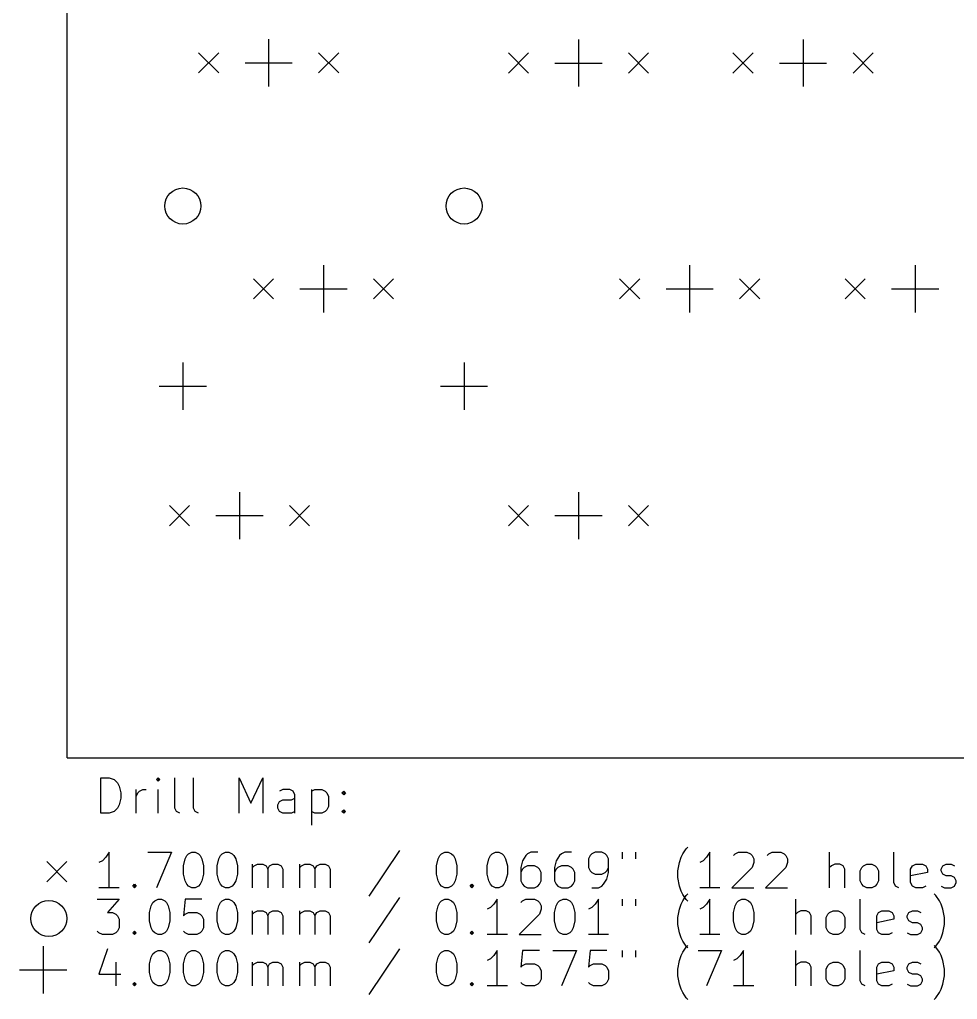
# Model space of a CAD drawing. Extents: x 2.5 to 14.7, y -7.7 to -1.2.
# Drawn here: x 2.479 to 5.605, y -7.694 to -4.43 of the extents above; entities that cross this region are included whole.
import ezdxf

# ---------------------------------------------------------------- set-up
doc = ezdxf.new("R2010")
doc.units = 0
doc.header["$MEASUREMENT"] = 0
doc.layers.add('BLACK', color=7, linetype='CONTINUOUS')

msp = doc.modelspace()

# ---------------------------------------------------------------- linework, layer by layer
at = {"layer": 'BLACK', "linetype": 'CONTINUOUS'}
for p, q in [((2.6378, -6.88976), (2.6378, -1.1811)), ((3.30945, -4.49528), (3.30945, -4.65276)), ((4.34252, -4.49606), (4.34252, -4.65354)), ((5.09055, -4.49606), (5.09055, -4.65354)), ((3.07598, -4.54055), (3.14291, -4.60748)), ((3.14291, -4.54055), (3.07598, -4.60748)), ((3.47598, -4.54055), (3.54291, -4.60748)), ((3.54291, -4.54055), (3.47598, -4.60748)), ((4.10906, -4.54134), (4.17598, -4.60827)), ((4.17598, -4.54134), (4.10906, -4.60827)), ((4.50906, -4.54134), (4.57598, -4.60827)), ((4.57598, -4.54134), (4.50906, -4.60827)), ((4.85709, -4.54134), (4.92402, -4.60827)), ((4.92402, -4.54134), (4.85709, -4.60827)), ((5.25709, -4.54134), (5.32402, -4.60827)), ((5.32402, -4.54134), (5.25709, -4.60827)), ((3.23071, -4.57402), (3.38819, -4.57402)), ((4.26378, -4.5748), (4.42126, -4.5748)), ((5.01181, -4.5748), (5.16929, -4.5748)), ((3.49213, -5.24803), (3.49213, -5.40551)), ((4.7126, -5.24803), (4.7126, -5.40551)), ((5.46457, -5.24803), (5.46457, -5.40551)), ((3.25866, -5.29331), (3.32559, -5.36024)), ((3.32559, -5.29331), (3.25866, -5.36024)), ((3.65866, -5.29331), (3.72559, -5.36024)), ((3.72559, -5.29331), (3.65866, -5.36024)), ((4.47913, -5.29331), (4.54606, -5.36024)), ((4.54606, -5.29331), (4.47913, -5.36024)), ((4.87913, -5.29331), (4.94606, -5.36024)), ((4.94606, -5.29331), (4.87913, -5.36024)), ((5.2311, -5.29331), (5.29803, -5.36024)), ((5.29803, -5.29331), (5.2311, -5.36024)), ((3.41339, -5.32677), (3.57087, -5.32677)), ((4.63386, -5.32677), (4.79134, -5.32677)), ((5.38583, -5.32677), (5.54331, -5.32677)), ((3.02362, -5.57244), (3.02362, -5.72992)), ((3.96063, -5.57244), (3.96063, -5.72992)), ((2.94488, -5.65118), (3.10236, -5.65118)), ((3.88189, -5.65118), (4.03937, -5.65118)), ((3.2126, -6.00394), (3.2126, -6.16142)), ((4.34252, -6.00394), (4.34252, -6.16142)), ((2.97913, -6.04921), (3.04606, -6.11614)), ((3.04606, -6.04921), (2.97913, -6.11614)), ((3.37913, -6.04921), (3.44606, -6.11614)), ((3.44606, -6.04921), (3.37913, -6.11614)), ((4.10906, -6.04921), (4.17598, -6.11614)), ((4.17598, -6.04921), (4.10906, -6.11614)), ((4.50906, -6.04921), (4.57598, -6.11614)), ((4.57598, -6.04921), (4.50906, -6.11614)), ((3.13386, -6.08268), (3.29134, -6.08268)), ((4.26378, -6.08268), (4.42126, -6.08268)), ((2.6378, -6.88976), (14.3307, -6.88976)), ((2.74958, -7.0741), (2.74958, -6.95599)), ((2.74958, -6.95599), (2.7777, -6.95599)), ((2.7777, -6.95599), (2.79457, -6.96161)), ((2.79457, -6.96161), (2.80582, -6.97286)), ((2.80582, -6.97286), (2.81145, -6.98411)), ((2.81145, -6.98411), (2.81707, -7.00661)), ((2.9408, -6.95599), (2.93518, -6.96161)), ((2.93518, -6.96161), (2.9408, -6.96724)), ((2.94643, -6.96161), (2.9408, -6.95599)), ((2.9408, -6.95599), (2.9408, -6.96724)), ((2.9408, -6.96724), (2.94643, -6.96161)), ((2.99705, -7.05723), (2.99705, -6.95599)), ((3.05891, -7.05723), (3.05891, -6.95599)), ((3.21077, -7.0741), (3.21077, -6.95599)), ((3.21077, -6.95599), (3.25014, -7.04035)), ((3.25014, -7.04035), (3.28951, -6.95599)), ((3.28951, -6.95599), (3.28951, -7.0741)), ((2.81707, -7.00661), (2.81707, -7.02348)), ((2.86769, -7.0741), (2.86769, -6.99536)), ((2.86769, -7.01786), (2.87331, -7.00661)), ((2.87331, -7.00661), (2.87894, -7.00098)), ((2.87894, -7.00098), (2.89019, -6.99536)), ((2.89019, -6.99536), (2.90143, -6.99536)), ((2.9408, -7.0741), (2.9408, -6.99536)), ((3.357, -6.99536), (3.34575, -7.00098)), ((3.3795, -6.99536), (3.357, -6.99536)), ((3.39075, -7.00098), (3.3795, -6.99536)), ((3.39637, -7.01223), (3.39075, -7.00098)), ((3.39637, -7.0741), (3.39637, -7.01223)), ((3.45262, -6.99536), (3.45262, -7.11347)), ((3.45262, -7.00098), (3.46386, -6.99536)), ((3.46386, -6.99536), (3.48636, -6.99536)), ((3.48636, -6.99536), (3.49761, -7.00098)), ((3.49761, -7.00098), (3.50323, -7.00661)), ((3.50323, -7.00661), (3.50886, -7.01786)), ((3.50886, -7.01786), (3.50886, -7.0516)), ((3.55385, -7.00661), (3.55948, -7.00098)), ((3.55948, -7.01223), (3.55385, -7.00661)), ((3.55948, -7.00098), (3.5651, -7.00661)), ((3.55948, -7.00098), (3.55948, -7.01223)), ((3.5651, -7.00661), (3.55948, -7.01223)), ((2.81145, -7.04598), (2.80582, -7.05723)), ((2.81707, -7.02348), (2.81145, -7.04598)), ((3.34013, -7.04598), (3.34575, -7.03473)), ((3.34013, -7.05723), (3.34013, -7.04598)), ((3.34575, -7.03473), (3.357, -7.02911)), ((3.357, -7.02911), (3.38512, -7.02911)), ((3.38512, -7.02911), (3.39637, -7.02348)), ((2.7777, -7.0741), (2.74958, -7.0741)), ((2.79457, -7.06848), (2.7777, -7.0741)), ((2.80582, -7.05723), (2.79457, -7.06848)), ((3.00267, -7.06848), (2.99705, -7.05723)), ((3.01392, -7.0741), (3.00267, -7.06848)), ((3.06454, -7.06848), (3.05891, -7.05723)), ((3.07579, -7.0741), (3.06454, -7.06848)), ((3.34575, -7.06848), (3.34013, -7.05723)), ((3.357, -7.0741), (3.34575, -7.06848)), ((3.38512, -7.0741), (3.357, -7.0741)), ((3.39637, -7.06848), (3.38512, -7.0741)), ((3.46386, -7.0741), (3.45262, -7.06848)), ((3.48636, -7.0741), (3.46386, -7.0741)), ((3.49761, -7.06848), (3.48636, -7.0741)), ((3.50323, -7.06285), (3.49761, -7.06848)), ((3.50886, -7.0516), (3.50323, -7.06285)), ((3.55385, -7.06848), (3.55948, -7.06285)), ((3.55948, -7.0741), (3.55385, -7.06848)), ((3.55948, -7.06285), (3.5651, -7.06848)), ((3.55948, -7.06285), (3.55948, -7.0741)), ((3.5651, -7.06848), (3.55948, -7.0741)), ((2.7777, -7.20402), (2.76645, -7.22089)), ((2.7777, -7.32213), (2.7777, -7.20402)), ((2.90706, -7.20402), (2.9858, -7.20402)), ((2.9858, -7.20402), (2.93518, -7.32213)), ((3.03642, -7.21527), (3.04204, -7.20965)), ((3.04204, -7.20965), (3.05329, -7.20402)), ((3.05329, -7.20402), (3.06454, -7.20402)), ((3.06454, -7.20402), (3.07579, -7.20965)), ((3.07579, -7.20965), (3.08141, -7.21527)), ((3.1489, -7.21527), (3.15453, -7.20965)), ((3.15453, -7.20965), (3.16578, -7.20402)), ((3.16578, -7.20402), (3.17702, -7.20402)), ((3.17702, -7.20402), (3.18827, -7.20965)), ((3.18827, -7.20965), (3.1939, -7.21527)), ((3.74508, -7.1984), (3.64384, -7.35025)), ((3.88006, -7.21527), (3.88569, -7.20965)), ((3.88569, -7.20965), (3.89693, -7.20402)), ((3.89693, -7.20402), (3.90818, -7.20402)), ((3.90818, -7.20402), (3.91943, -7.20965)), ((3.91943, -7.20965), (3.92506, -7.21527)), ((4.04879, -7.21527), (4.05441, -7.20965)), ((4.05441, -7.20965), (4.06566, -7.20402)), ((4.06566, -7.20402), (4.07691, -7.20402)), ((4.07691, -7.20402), (4.08816, -7.20965)), ((4.08816, -7.20965), (4.09379, -7.21527)), ((4.17253, -7.20965), (4.1669, -7.21527)), ((4.18377, -7.20402), (4.17253, -7.20965)), ((4.20627, -7.20402), (4.18377, -7.20402)), ((4.28501, -7.20965), (4.27939, -7.21527)), ((4.29626, -7.20402), (4.28501, -7.20965)), ((4.31876, -7.20402), (4.29626, -7.20402)), ((4.38625, -7.20965), (4.38062, -7.21527)), ((4.3975, -7.20402), (4.38625, -7.20965)), ((4.41999, -7.20402), (4.3975, -7.20402)), ((4.43124, -7.20965), (4.41999, -7.20402)), ((4.43687, -7.21527), (4.43124, -7.20965)), ((4.48749, -7.20402), (4.48749, -7.22652)), ((4.53248, -7.20402), (4.53248, -7.22652)), ((4.68434, -7.22089), (4.68996, -7.20965)), ((4.68996, -7.20965), (4.70121, -7.19277)), ((4.70121, -7.19277), (4.70683, -7.18715)), ((4.77995, -7.20402), (4.7687, -7.22089)), ((4.77995, -7.32213), (4.77995, -7.20402)), ((4.85869, -7.21527), (4.86431, -7.20965)), ((4.86431, -7.20965), (4.87556, -7.20402)), ((4.87556, -7.20402), (4.90368, -7.20402)), ((4.90368, -7.20402), (4.91493, -7.20965)), ((4.91493, -7.20965), (4.92056, -7.21527)), ((4.97118, -7.21527), (4.9768, -7.20965)), ((4.9768, -7.20965), (4.98805, -7.20402)), ((4.98805, -7.20402), (5.01617, -7.20402)), ((5.01617, -7.20402), (5.02742, -7.20965)), ((5.02742, -7.20965), (5.03304, -7.21527)), ((5.17927, -7.32213), (5.17927, -7.20402)), ((5.393, -7.30526), (5.393, -7.20402)), ((2.56988, -7.23524), (2.63681, -7.30217)), ((2.63681, -7.23524), (2.56988, -7.30217)), ((2.7552, -7.23214), (2.74395, -7.23777)), ((2.76645, -7.22089), (2.7552, -7.23214)), ((3.02517, -7.24902), (3.03079, -7.22652)), ((3.03079, -7.22652), (3.03642, -7.21527)), ((3.08141, -7.21527), (3.08704, -7.22652)), ((3.08704, -7.22652), (3.09266, -7.24902)), ((3.13765, -7.24902), (3.14328, -7.22652)), ((3.14328, -7.22652), (3.1489, -7.21527)), ((3.1939, -7.21527), (3.19952, -7.22652)), ((3.19952, -7.22652), (3.20515, -7.24902)), ((3.25576, -7.32213), (3.25576, -7.24339)), ((3.26139, -7.24902), (3.27264, -7.24339)), ((3.27264, -7.24339), (3.28951, -7.24339)), ((3.28951, -7.24339), (3.30076, -7.24902)), ((3.31201, -7.24902), (3.32326, -7.24339)), ((3.32326, -7.24339), (3.34013, -7.24339)), ((3.34013, -7.24339), (3.35138, -7.24902)), ((3.41325, -7.32213), (3.41325, -7.24339)), ((3.41887, -7.24902), (3.43012, -7.24339)), ((3.43012, -7.24339), (3.44699, -7.24339)), ((3.44699, -7.24339), (3.45824, -7.24902)), ((3.46949, -7.24902), (3.48074, -7.24339)), ((3.48074, -7.24339), (3.49761, -7.24339)), ((3.49761, -7.24339), (3.50886, -7.24902)), ((3.86881, -7.24902), (3.87444, -7.22652)), ((3.87444, -7.22652), (3.88006, -7.21527)), ((3.92506, -7.21527), (3.93068, -7.22652)), ((3.93068, -7.22652), (3.9363, -7.24902)), ((4.03754, -7.24902), (4.04317, -7.22652)), ((4.04317, -7.22652), (4.04879, -7.21527)), ((4.09379, -7.21527), (4.09941, -7.22652)), ((4.09941, -7.22652), (4.10503, -7.24902)), ((4.15565, -7.23214), (4.15003, -7.25464)), ((4.1669, -7.21527), (4.15565, -7.23214)), ((4.26814, -7.23214), (4.26251, -7.25464)), ((4.27939, -7.21527), (4.26814, -7.23214)), ((4.38062, -7.21527), (4.375, -7.22652)), ((4.375, -7.22652), (4.375, -7.25464)), ((4.44249, -7.22652), (4.43687, -7.21527)), ((4.44249, -7.27151), (4.44249, -7.22652)), ((4.67309, -7.26589), (4.67871, -7.23777)), ((4.67871, -7.23777), (4.68434, -7.22089)), ((4.75745, -7.23214), (4.7462, -7.23777)), ((4.7687, -7.22089), (4.75745, -7.23214)), ((4.92056, -7.21527), (4.92618, -7.22652)), ((4.92618, -7.23777), (4.92056, -7.25464)), ((4.92618, -7.22652), (4.92618, -7.23777)), ((5.03304, -7.21527), (5.03867, -7.22652)), ((5.03867, -7.23777), (5.03304, -7.25464)), ((5.03867, -7.22652), (5.03867, -7.23777)), ((5.19615, -7.24339), (5.1849, -7.24902)), ((5.21302, -7.24339), (5.19615, -7.24339)), ((5.22427, -7.24902), (5.21302, -7.24339)), ((5.29176, -7.24902), (5.30301, -7.24339)), ((5.30301, -7.24339), (5.31988, -7.24339)), ((5.31988, -7.24339), (5.33113, -7.24902)), ((5.45486, -7.24902), (5.46611, -7.24339)), ((5.46611, -7.24339), (5.48861, -7.24339)), ((5.48861, -7.24339), (5.49986, -7.24902)), ((5.5561, -7.24902), (5.56735, -7.24339)), ((5.56735, -7.24339), (5.58422, -7.24339)), ((5.58422, -7.24339), (5.59547, -7.24902)), ((3.02517, -7.27714), (3.02517, -7.24902)), ((3.03079, -7.29963), (3.02517, -7.27714)), ((3.09266, -7.27714), (3.08704, -7.29963)), ((3.09266, -7.24902), (3.09266, -7.27714)), ((3.13765, -7.27714), (3.13765, -7.24902)), ((3.14328, -7.29963), (3.13765, -7.27714)), ((3.20515, -7.27714), (3.19952, -7.29963)), ((3.20515, -7.24902), (3.20515, -7.27714)), ((3.25576, -7.25464), (3.26139, -7.24902)), ((3.30076, -7.24902), (3.30638, -7.26026)), ((3.30638, -7.26026), (3.31201, -7.24902)), ((3.30638, -7.26026), (3.30638, -7.32213)), ((3.35138, -7.24902), (3.357, -7.26026)), ((3.357, -7.26026), (3.357, -7.32213)), ((3.41325, -7.25464), (3.41887, -7.24902)), ((3.45824, -7.24902), (3.46386, -7.26026)), ((3.46386, -7.26026), (3.46949, -7.24902)), ((3.46386, -7.26026), (3.46386, -7.32213)), ((3.50886, -7.24902), (3.51448, -7.26026)), ((3.51448, -7.26026), (3.51448, -7.32213)), ((3.86881, -7.27714), (3.86881, -7.24902)), ((3.87444, -7.29963), (3.86881, -7.27714)), ((3.9363, -7.27714), (3.93068, -7.29963)), ((3.9363, -7.24902), (3.9363, -7.27714)), ((4.03754, -7.27714), (4.03754, -7.24902)), ((4.04317, -7.29963), (4.03754, -7.27714)), ((4.10503, -7.27714), (4.09941, -7.29963)), ((4.10503, -7.24902), (4.10503, -7.27714)), ((4.15003, -7.25464), (4.15003, -7.29963)), ((4.15565, -7.26026), (4.15003, -7.27151)), ((4.16128, -7.25464), (4.15565, -7.26026)), ((4.17253, -7.24902), (4.16128, -7.25464)), ((4.19502, -7.24902), (4.17253, -7.24902)), ((4.20627, -7.25464), (4.19502, -7.24902)), ((4.2119, -7.26026), (4.20627, -7.25464)), ((4.21752, -7.27151), (4.2119, -7.26026)), ((4.21752, -7.29963), (4.21752, -7.27151)), ((4.26251, -7.25464), (4.26251, -7.29963)), ((4.26814, -7.26026), (4.26251, -7.27151)), ((4.27376, -7.25464), (4.26814, -7.26026)), ((4.28501, -7.24902), (4.27376, -7.25464)), ((4.30751, -7.24902), (4.28501, -7.24902)), ((4.31876, -7.25464), (4.30751, -7.24902)), ((4.32438, -7.26026), (4.31876, -7.25464)), ((4.33001, -7.27151), (4.32438, -7.26026)), ((4.33001, -7.29963), (4.33001, -7.27151)), ((4.375, -7.25464), (4.38062, -7.26589)), ((4.38062, -7.26589), (4.38625, -7.27151)), ((4.38625, -7.27151), (4.3975, -7.27714)), ((4.3975, -7.27714), (4.41999, -7.27714)), ((4.41999, -7.27714), (4.43124, -7.27151)), ((4.43124, -7.27151), (4.43687, -7.26589)), ((4.43687, -7.26589), (4.44249, -7.25464)), ((4.43687, -7.29401), (4.44249, -7.27151)), ((4.67309, -7.28839), (4.67309, -7.26589)), ((4.92056, -7.25464), (4.85307, -7.32213)), ((5.03304, -7.25464), (4.96555, -7.32213)), ((5.1849, -7.24902), (5.17927, -7.25464)), ((5.22989, -7.26026), (5.22427, -7.24902)), ((5.22989, -7.32213), (5.22989, -7.26026)), ((5.28051, -7.26589), (5.28614, -7.25464)), ((5.28051, -7.29963), (5.28051, -7.26589)), ((5.28614, -7.25464), (5.29176, -7.24902)), ((5.33113, -7.24902), (5.33675, -7.25464)), ((5.33675, -7.25464), (5.34238, -7.26589)), ((5.34238, -7.26589), (5.34238, -7.29963)), ((5.44924, -7.26026), (5.45486, -7.24902)), ((5.44924, -7.30526), (5.44924, -7.26026)), ((5.50548, -7.27151), (5.44924, -7.28276)), ((5.49986, -7.24902), (5.50548, -7.26026)), ((5.50548, -7.26026), (5.50548, -7.27151)), ((5.55048, -7.26026), (5.5561, -7.24902)), ((5.55048, -7.26589), (5.55048, -7.26026)), ((5.5561, -7.27714), (5.55048, -7.26589)), ((5.56735, -7.28276), (5.5561, -7.27714)), ((2.85644, -7.31651), (2.86206, -7.31088)), ((2.86206, -7.31088), (2.86769, -7.31651)), ((2.86206, -7.31088), (2.86206, -7.32213)), ((3.03642, -7.31088), (3.03079, -7.29963)), ((3.04204, -7.31651), (3.03642, -7.31088)), ((3.08141, -7.31088), (3.07579, -7.31651)), ((3.08704, -7.29963), (3.08141, -7.31088)), ((3.1489, -7.31088), (3.14328, -7.29963)), ((3.15453, -7.31651), (3.1489, -7.31088)), ((3.1939, -7.31088), (3.18827, -7.31651)), ((3.19952, -7.29963), (3.1939, -7.31088)), ((3.88006, -7.31088), (3.87444, -7.29963)), ((3.88569, -7.31651), (3.88006, -7.31088)), ((3.92506, -7.31088), (3.91943, -7.31651)), ((3.93068, -7.29963), (3.92506, -7.31088)), ((3.9813, -7.31651), (3.98692, -7.31088)), ((3.98692, -7.31088), (3.99255, -7.31651)), ((3.98692, -7.31088), (3.98692, -7.32213)), ((4.04879, -7.31088), (4.04317, -7.29963)), ((4.05441, -7.31651), (4.04879, -7.31088)), ((4.09379, -7.31088), (4.08816, -7.31651)), ((4.09941, -7.29963), (4.09379, -7.31088)), ((4.15003, -7.29963), (4.15565, -7.31088)), ((4.15565, -7.31088), (4.16128, -7.31651)), ((4.20627, -7.31651), (4.2119, -7.31088)), ((4.2119, -7.31088), (4.21752, -7.29963)), ((4.26251, -7.29963), (4.26814, -7.31088)), ((4.26814, -7.31088), (4.27376, -7.31651)), ((4.31876, -7.31651), (4.32438, -7.31088)), ((4.32438, -7.31088), (4.33001, -7.29963)), ((4.41999, -7.31651), (4.42562, -7.31088)), ((4.42562, -7.31088), (4.43687, -7.29401)), ((4.67871, -7.31651), (4.67309, -7.28839)), ((5.28614, -7.31088), (5.28051, -7.29963)), ((5.29176, -7.31651), (5.28614, -7.31088)), ((5.33675, -7.31088), (5.33113, -7.31651)), ((5.34238, -7.29963), (5.33675, -7.31088)), ((5.39862, -7.31651), (5.393, -7.30526)), ((5.45486, -7.31651), (5.44924, -7.30526)), ((5.58422, -7.28276), (5.56735, -7.28276)), ((5.59547, -7.28839), (5.58422, -7.28276)), ((5.6011, -7.29963), (5.59547, -7.28839)), ((5.59547, -7.31651), (5.6011, -7.30526)), ((5.6011, -7.30526), (5.6011, -7.29963)), ((2.81145, -7.32213), (2.74395, -7.32213)), ((2.86206, -7.32213), (2.85644, -7.31651)), ((2.86769, -7.31651), (2.86206, -7.32213)), ((3.05329, -7.32213), (3.04204, -7.31651)), ((3.06454, -7.32213), (3.05329, -7.32213)), ((3.07579, -7.31651), (3.06454, -7.32213)), ((3.16578, -7.32213), (3.15453, -7.31651)), ((3.17702, -7.32213), (3.16578, -7.32213)), ((3.18827, -7.31651), (3.17702, -7.32213)), ((3.89693, -7.32213), (3.88569, -7.31651)), ((3.90818, -7.32213), (3.89693, -7.32213)), ((3.91943, -7.31651), (3.90818, -7.32213)), ((3.98692, -7.32213), (3.9813, -7.31651)), ((3.99255, -7.31651), (3.98692, -7.32213)), ((4.06566, -7.32213), (4.05441, -7.31651)), ((4.07691, -7.32213), (4.06566, -7.32213)), ((4.08816, -7.31651), (4.07691, -7.32213)), ((4.16128, -7.31651), (4.17253, -7.32213)), ((4.17253, -7.32213), (4.19502, -7.32213)), ((4.19502, -7.32213), (4.20627, -7.31651)), ((4.27376, -7.31651), (4.28501, -7.32213)), ((4.28501, -7.32213), (4.30751, -7.32213)), ((4.30751, -7.32213), (4.31876, -7.31651)), ((4.38625, -7.32213), (4.40875, -7.32213)), ((4.40875, -7.32213), (4.41999, -7.31651)), ((4.68434, -7.33338), (4.67871, -7.31651)), ((4.68996, -7.34463), (4.68434, -7.33338)), ((4.70121, -7.34868), (4.70683, -7.34305)), ((4.8137, -7.32213), (4.7462, -7.32213)), ((4.85307, -7.32213), (4.92618, -7.32213)), ((4.96555, -7.32213), (5.03867, -7.32213)), ((5.30301, -7.32213), (5.29176, -7.31651)), ((5.31988, -7.32213), (5.30301, -7.32213)), ((5.33113, -7.31651), (5.31988, -7.32213)), ((5.40987, -7.32213), (5.39862, -7.31651)), ((5.46611, -7.32213), (5.45486, -7.31651)), ((5.48861, -7.32213), (5.46611, -7.32213)), ((5.49986, -7.31651), (5.48861, -7.32213)), ((5.53361, -7.34868), (5.52798, -7.34305)), ((5.55048, -7.31651), (5.56173, -7.32213)), ((5.56173, -7.32213), (5.58422, -7.32213)), ((5.58422, -7.32213), (5.59547, -7.31651)), ((2.73833, -7.35993), (2.81145, -7.35993)), ((2.81145, -7.35993), (2.77208, -7.40492)), ((2.91831, -7.38242), (2.92393, -7.37118)), ((2.92393, -7.37118), (2.92956, -7.36555)), ((2.92956, -7.36555), (2.9408, -7.35993)), ((2.9408, -7.35993), (2.95205, -7.35993)), ((2.95205, -7.35993), (2.9633, -7.36555)), ((2.9633, -7.36555), (2.96893, -7.37118)), ((2.96893, -7.37118), (2.97455, -7.38242)), ((3.03079, -7.35993), (3.02517, -7.41617)), ((3.08704, -7.35993), (3.03079, -7.35993)), ((3.14328, -7.38242), (3.1489, -7.37118)), ((3.1489, -7.37118), (3.15453, -7.36555)), ((3.15453, -7.36555), (3.16578, -7.35993)), ((3.16578, -7.35993), (3.17702, -7.35993)), ((3.17702, -7.35993), (3.18827, -7.36555)), ((3.18827, -7.36555), (3.1939, -7.37118)), ((3.1939, -7.37118), (3.19952, -7.38242)), ((3.74508, -7.3543), (3.64384, -7.50616)), ((3.87444, -7.38242), (3.88006, -7.37118)), ((3.88006, -7.37118), (3.88569, -7.36555)), ((3.88569, -7.36555), (3.89693, -7.35993)), ((3.89693, -7.35993), (3.90818, -7.35993)), ((3.90818, -7.35993), (3.91943, -7.36555)), ((3.91943, -7.36555), (3.92506, -7.37118)), ((3.92506, -7.37118), (3.93068, -7.38242)), ((4.06004, -7.3768), (4.04879, -7.38805)), ((4.07129, -7.35993), (4.06004, -7.3768)), ((4.07129, -7.47804), (4.07129, -7.35993)), ((4.15003, -7.37118), (4.15565, -7.36555)), ((4.15565, -7.36555), (4.1669, -7.35993)), ((4.1669, -7.35993), (4.19502, -7.35993)), ((4.19502, -7.35993), (4.20627, -7.36555)), ((4.20627, -7.36555), (4.2119, -7.37118)), ((4.2119, -7.37118), (4.21752, -7.38242)), ((4.26814, -7.38242), (4.27376, -7.37118)), ((4.27376, -7.37118), (4.27939, -7.36555)), ((4.27939, -7.36555), (4.29064, -7.35993)), ((4.29064, -7.35993), (4.30188, -7.35993)), ((4.30188, -7.35993), (4.31313, -7.36555)), ((4.31313, -7.36555), (4.31876, -7.37118)), ((4.31876, -7.37118), (4.32438, -7.38242)), ((4.3975, -7.3768), (4.38625, -7.38805)), ((4.40875, -7.35993), (4.3975, -7.3768)), ((4.40875, -7.47804), (4.40875, -7.35993)), ((4.48749, -7.35993), (4.48749, -7.38242)), ((4.53248, -7.35993), (4.53248, -7.38242)), ((4.67871, -7.39367), (4.68434, -7.3768)), ((4.68434, -7.3768), (4.68996, -7.36555)), ((4.70121, -7.3615), (4.68996, -7.34463)), ((4.68996, -7.36555), (4.70121, -7.34868)), ((4.70683, -7.36713), (4.70121, -7.3615)), ((4.7687, -7.3768), (4.75745, -7.38805)), ((4.77995, -7.35993), (4.7687, -7.3768)), ((4.77995, -7.47804), (4.77995, -7.35993)), ((4.86431, -7.38242), (4.86994, -7.37118)), ((4.86994, -7.37118), (4.87556, -7.36555)), ((4.87556, -7.36555), (4.88681, -7.35993)), ((4.88681, -7.35993), (4.89806, -7.35993)), ((4.89806, -7.35993), (4.90931, -7.36555)), ((4.90931, -7.36555), (4.91493, -7.37118)), ((4.91493, -7.37118), (4.92056, -7.38242)), ((5.06679, -7.47804), (5.06679, -7.35993)), ((5.28051, -7.46116), (5.28051, -7.35993)), ((5.54485, -7.36555), (5.53361, -7.34868)), ((5.55048, -7.3768), (5.54485, -7.36555)), ((5.5561, -7.39367), (5.55048, -7.3768)), ((2.77208, -7.40492), (2.78895, -7.40492)), ((2.78895, -7.40492), (2.8002, -7.41055)), ((2.91268, -7.40492), (2.91831, -7.38242)), ((2.91268, -7.43304), (2.91268, -7.40492)), ((2.97455, -7.38242), (2.98017, -7.40492)), ((2.98017, -7.40492), (2.98017, -7.43304)), ((3.03079, -7.41055), (3.04204, -7.40492)), ((3.04204, -7.40492), (3.07016, -7.40492)), ((3.07016, -7.40492), (3.08141, -7.41055)), ((3.13765, -7.40492), (3.14328, -7.38242)), ((3.13765, -7.43304), (3.13765, -7.40492)), ((3.19952, -7.38242), (3.20515, -7.40492)), ((3.20515, -7.40492), (3.20515, -7.43304)), ((3.25576, -7.47804), (3.25576, -7.3993)), ((3.25576, -7.41055), (3.26139, -7.40492)), ((3.26139, -7.40492), (3.27264, -7.3993)), ((3.27264, -7.3993), (3.28951, -7.3993)), ((3.28951, -7.3993), (3.30076, -7.40492)), ((3.30076, -7.40492), (3.30638, -7.41617)), ((3.30638, -7.41617), (3.31201, -7.40492)), ((3.31201, -7.40492), (3.32326, -7.3993)), ((3.32326, -7.3993), (3.34013, -7.3993)), ((3.34013, -7.3993), (3.35138, -7.40492)), ((3.35138, -7.40492), (3.357, -7.41617)), ((3.41325, -7.47804), (3.41325, -7.3993)), ((3.41325, -7.41055), (3.41887, -7.40492)), ((3.41887, -7.40492), (3.43012, -7.3993)), ((3.43012, -7.3993), (3.44699, -7.3993)), ((3.44699, -7.3993), (3.45824, -7.40492)), ((3.45824, -7.40492), (3.46386, -7.41617)), ((3.46386, -7.41617), (3.46949, -7.40492)), ((3.46949, -7.40492), (3.48074, -7.3993)), ((3.48074, -7.3993), (3.49761, -7.3993)), ((3.49761, -7.3993), (3.50886, -7.40492)), ((3.50886, -7.40492), (3.51448, -7.41617)), ((3.86881, -7.40492), (3.87444, -7.38242)), ((3.86881, -7.43304), (3.86881, -7.40492)), ((3.93068, -7.38242), (3.9363, -7.40492)), ((3.9363, -7.40492), (3.9363, -7.43304)), ((4.04879, -7.38805), (4.03754, -7.39367)), ((4.21752, -7.39367), (4.2119, -7.41055)), ((4.21752, -7.38242), (4.21752, -7.39367)), ((4.26251, -7.40492), (4.26814, -7.38242)), ((4.26251, -7.43304), (4.26251, -7.40492)), ((4.32438, -7.38242), (4.33001, -7.40492)), ((4.33001, -7.40492), (4.33001, -7.43304)), ((4.38625, -7.38805), (4.375, -7.39367)), ((4.67309, -7.42179), (4.67871, -7.39367)), ((4.75745, -7.38805), (4.7462, -7.39367)), ((4.85869, -7.40492), (4.86431, -7.38242)), ((4.85869, -7.43304), (4.85869, -7.40492)), ((4.92056, -7.38242), (4.92618, -7.40492)), ((4.92618, -7.40492), (4.92618, -7.43304)), ((5.07241, -7.40492), (5.06679, -7.41055)), ((5.08366, -7.3993), (5.07241, -7.40492)), ((5.10053, -7.3993), (5.08366, -7.3993)), ((5.11178, -7.40492), (5.10053, -7.3993)), ((5.11741, -7.41617), (5.11178, -7.40492)), ((5.17365, -7.41055), (5.17927, -7.40492)), ((5.17927, -7.40492), (5.19052, -7.3993)), ((5.19052, -7.3993), (5.2074, -7.3993)), ((5.2074, -7.3993), (5.21864, -7.40492)), ((5.21864, -7.40492), (5.22427, -7.41055)), ((5.33675, -7.41617), (5.34238, -7.40492)), ((5.34238, -7.40492), (5.35363, -7.3993)), ((5.35363, -7.3993), (5.37612, -7.3993)), ((5.37612, -7.3993), (5.38737, -7.40492)), ((5.38737, -7.40492), (5.393, -7.41617)), ((5.43799, -7.41617), (5.44362, -7.40492)), ((5.44362, -7.40492), (5.45486, -7.3993)), ((5.45486, -7.3993), (5.47174, -7.3993)), ((5.47174, -7.3993), (5.48299, -7.40492)), ((5.56173, -7.42179), (5.5561, -7.39367)), ((2.8002, -7.41055), (2.80582, -7.41617)), ((2.80582, -7.41617), (2.81145, -7.42742)), ((2.81145, -7.42742), (2.81145, -7.45554)), ((2.91831, -7.45554), (2.91268, -7.43304)), ((2.98017, -7.43304), (2.97455, -7.45554)), ((3.02517, -7.41617), (3.03079, -7.41055)), ((3.08141, -7.41055), (3.08704, -7.41617)), ((3.08704, -7.41617), (3.09266, -7.42742)), ((3.09266, -7.42742), (3.09266, -7.45554)), ((3.14328, -7.45554), (3.13765, -7.43304)), ((3.20515, -7.43304), (3.19952, -7.45554)), ((3.30638, -7.41617), (3.30638, -7.47804)), ((3.357, -7.41617), (3.357, -7.47804)), ((3.46386, -7.41617), (3.46386, -7.47804)), ((3.51448, -7.41617), (3.51448, -7.47804)), ((3.87444, -7.45554), (3.86881, -7.43304)), ((3.9363, -7.43304), (3.93068, -7.45554)), ((4.2119, -7.41055), (4.1444, -7.47804)), ((4.26814, -7.45554), (4.26251, -7.43304)), ((4.33001, -7.43304), (4.32438, -7.45554)), ((4.67309, -7.44429), (4.67309, -7.42179)), ((4.86431, -7.45554), (4.85869, -7.43304)), ((4.92618, -7.43304), (4.92056, -7.45554)), ((5.11741, -7.47804), (5.11741, -7.41617)), ((5.16803, -7.42179), (5.17365, -7.41055)), ((5.16803, -7.45554), (5.16803, -7.42179)), ((5.22427, -7.41055), (5.22989, -7.42179)), ((5.22989, -7.42179), (5.22989, -7.45554)), ((5.33675, -7.46116), (5.33675, -7.41617)), ((5.393, -7.42742), (5.33675, -7.43867)), ((5.393, -7.41617), (5.393, -7.42742)), ((5.43799, -7.42179), (5.43799, -7.41617)), ((5.44362, -7.43304), (5.43799, -7.42179)), ((5.45486, -7.43867), (5.44362, -7.43304)), ((5.47174, -7.43867), (5.45486, -7.43867)), ((5.48299, -7.44429), (5.47174, -7.43867)), ((5.56173, -7.44429), (5.56173, -7.42179)), ((2.74395, -7.47241), (2.73833, -7.46679)), ((2.7552, -7.47804), (2.74395, -7.47241)), ((2.8002, -7.47241), (2.78895, -7.47804)), ((2.80582, -7.46679), (2.8002, -7.47241)), ((2.81145, -7.45554), (2.80582, -7.46679)), ((2.85644, -7.47241), (2.86206, -7.46679)), ((2.86206, -7.47804), (2.85644, -7.47241)), ((2.86206, -7.46679), (2.86769, -7.47241)), ((2.86206, -7.46679), (2.86206, -7.47804)), ((2.86769, -7.47241), (2.86206, -7.47804)), ((2.92393, -7.46679), (2.91831, -7.45554)), ((2.92956, -7.47241), (2.92393, -7.46679)), ((2.9408, -7.47804), (2.92956, -7.47241)), ((2.9633, -7.47241), (2.95205, -7.47804)), ((2.96893, -7.46679), (2.9633, -7.47241)), ((2.97455, -7.45554), (2.96893, -7.46679)), ((3.03079, -7.47241), (3.02517, -7.46679)), ((3.04204, -7.47804), (3.03079, -7.47241)), ((3.08141, -7.47241), (3.07016, -7.47804)), ((3.08704, -7.46679), (3.08141, -7.47241)), ((3.09266, -7.45554), (3.08704, -7.46679)), ((3.1489, -7.46679), (3.14328, -7.45554)), ((3.15453, -7.47241), (3.1489, -7.46679)), ((3.16578, -7.47804), (3.15453, -7.47241)), ((3.18827, -7.47241), (3.17702, -7.47804)), ((3.1939, -7.46679), (3.18827, -7.47241)), ((3.19952, -7.45554), (3.1939, -7.46679)), ((3.88006, -7.46679), (3.87444, -7.45554)), ((3.88569, -7.47241), (3.88006, -7.46679)), ((3.89693, -7.47804), (3.88569, -7.47241)), ((3.91943, -7.47241), (3.90818, -7.47804)), ((3.92506, -7.46679), (3.91943, -7.47241)), ((3.93068, -7.45554), (3.92506, -7.46679)), ((3.9813, -7.47241), (3.98692, -7.46679)), ((3.98692, -7.47804), (3.9813, -7.47241)), ((3.98692, -7.46679), (3.99255, -7.47241)), ((3.98692, -7.46679), (3.98692, -7.47804)), ((3.99255, -7.47241), (3.98692, -7.47804)), ((4.27376, -7.46679), (4.26814, -7.45554)), ((4.27939, -7.47241), (4.27376, -7.46679)), ((4.29064, -7.47804), (4.27939, -7.47241)), ((4.31313, -7.47241), (4.30188, -7.47804)), ((4.31876, -7.46679), (4.31313, -7.47241)), ((4.32438, -7.45554), (4.31876, -7.46679)), ((4.67871, -7.47241), (4.67309, -7.44429)), ((4.68434, -7.48929), (4.67871, -7.47241)), ((4.86994, -7.46679), (4.86431, -7.45554)), ((4.87556, -7.47241), (4.86994, -7.46679)), ((4.88681, -7.47804), (4.87556, -7.47241)), ((4.90931, -7.47241), (4.89806, -7.47804)), ((4.91493, -7.46679), (4.90931, -7.47241)), ((4.92056, -7.45554), (4.91493, -7.46679)), ((5.17365, -7.46679), (5.16803, -7.45554)), ((5.17927, -7.47241), (5.17365, -7.46679)), ((5.19052, -7.47804), (5.17927, -7.47241)), ((5.21864, -7.47241), (5.2074, -7.47804)), ((5.22427, -7.46679), (5.21864, -7.47241)), ((5.22989, -7.45554), (5.22427, -7.46679)), ((5.28614, -7.47241), (5.28051, -7.46116)), ((5.29738, -7.47804), (5.28614, -7.47241)), ((5.34238, -7.47241), (5.33675, -7.46116)), ((5.35363, -7.47804), (5.34238, -7.47241)), ((5.38737, -7.47241), (5.37612, -7.47804)), ((5.43799, -7.47241), (5.44924, -7.47804)), ((5.47174, -7.47804), (5.48299, -7.47241)), ((5.48861, -7.45554), (5.48299, -7.44429)), ((5.48299, -7.47241), (5.48861, -7.46116)), ((5.48861, -7.46116), (5.48861, -7.45554)), ((5.55048, -7.48929), (5.5561, -7.47241)), ((5.5561, -7.47241), (5.56173, -7.44429)), ((2.78895, -7.47804), (2.7552, -7.47804)), ((2.95205, -7.47804), (2.9408, -7.47804)), ((3.07016, -7.47804), (3.04204, -7.47804)), ((3.17702, -7.47804), (3.16578, -7.47804)), ((3.90818, -7.47804), (3.89693, -7.47804)), ((4.10503, -7.47804), (4.03754, -7.47804)), ((4.1444, -7.47804), (4.21752, -7.47804)), ((4.30188, -7.47804), (4.29064, -7.47804)), ((4.44249, -7.47804), (4.375, -7.47804)), ((4.68996, -7.50053), (4.68434, -7.48929)), ((4.70121, -7.51741), (4.68996, -7.50053)), ((4.8137, -7.47804), (4.7462, -7.47804)), ((4.89806, -7.47804), (4.88681, -7.47804)), ((5.2074, -7.47804), (5.19052, -7.47804)), ((5.37612, -7.47804), (5.35363, -7.47804)), ((5.44924, -7.47804), (5.47174, -7.47804)), ((5.53361, -7.51741), (5.54485, -7.50053)), ((5.54485, -7.50053), (5.55048, -7.48929)), ((2.55807, -7.51713), (2.55807, -7.67461)), ((2.77208, -7.52556), (2.74395, -7.60993)), ((2.92393, -7.54244), (2.92956, -7.53681)), ((2.92956, -7.53681), (2.9408, -7.53119)), ((2.9408, -7.53119), (2.95205, -7.53119)), ((2.95205, -7.53119), (2.9633, -7.53681)), ((2.9633, -7.53681), (2.96893, -7.54244)), ((3.03642, -7.54244), (3.04204, -7.53681)), ((3.04204, -7.53681), (3.05329, -7.53119)), ((3.05329, -7.53119), (3.06454, -7.53119)), ((3.06454, -7.53119), (3.07579, -7.53681)), ((3.07579, -7.53681), (3.08141, -7.54244)), ((3.1489, -7.54244), (3.15453, -7.53681)), ((3.15453, -7.53681), (3.16578, -7.53119)), ((3.16578, -7.53119), (3.17702, -7.53119)), ((3.17702, -7.53119), (3.18827, -7.53681)), ((3.18827, -7.53681), (3.1939, -7.54244)), ((3.74508, -7.52556), (3.64384, -7.67742)), ((3.88006, -7.54244), (3.88569, -7.53681)), ((3.88569, -7.53681), (3.89693, -7.53119)), ((3.89693, -7.53119), (3.90818, -7.53119)), ((3.90818, -7.53119), (3.91943, -7.53681)), ((3.91943, -7.53681), (3.92506, -7.54244)), ((4.07129, -7.53119), (4.06004, -7.54806)), ((4.07129, -7.6493), (4.07129, -7.53119)), ((4.15565, -7.53119), (4.15003, -7.58743)), ((4.2119, -7.53119), (4.15565, -7.53119)), ((4.25689, -7.53119), (4.33563, -7.53119)), ((4.33563, -7.53119), (4.28501, -7.6493)), ((4.38062, -7.53119), (4.375, -7.58743)), ((4.43687, -7.53119), (4.38062, -7.53119)), ((4.48749, -7.53119), (4.48749, -7.55368)), ((4.53248, -7.53119), (4.53248, -7.55368)), ((4.68434, -7.54806), (4.68996, -7.53681)), ((4.68996, -7.53681), (4.70121, -7.51994)), ((4.70121, -7.51994), (4.70683, -7.51431)), ((4.70683, -7.52303), (4.70121, -7.51741)), ((4.74058, -7.53119), (4.81932, -7.53119)), ((4.81932, -7.53119), (4.7687, -7.6493)), ((4.89244, -7.53119), (4.88119, -7.54806)), ((4.89244, -7.6493), (4.89244, -7.53119)), ((5.06679, -7.6493), (5.06679, -7.53119)), ((5.28051, -7.63242), (5.28051, -7.53119)), ((5.53361, -7.51994), (5.52798, -7.51431)), ((5.52798, -7.52303), (5.53361, -7.51741)), ((5.54485, -7.53681), (5.53361, -7.51994)), ((5.55048, -7.54806), (5.54485, -7.53681)), ((2.8002, -7.57056), (2.8002, -7.6493)), ((2.91268, -7.57618), (2.91831, -7.55368)), ((2.91831, -7.55368), (2.92393, -7.54244)), ((2.96893, -7.54244), (2.97455, -7.55368)), ((2.97455, -7.55368), (2.98017, -7.57618)), ((3.02517, -7.57618), (3.03079, -7.55368)), ((3.03079, -7.55368), (3.03642, -7.54244)), ((3.08141, -7.54244), (3.08704, -7.55368)), ((3.08704, -7.55368), (3.09266, -7.57618)), ((3.13765, -7.57618), (3.14328, -7.55368)), ((3.14328, -7.55368), (3.1489, -7.54244)), ((3.1939, -7.54244), (3.19952, -7.55368)), ((3.19952, -7.55368), (3.20515, -7.57618)), ((3.25576, -7.6493), (3.25576, -7.57056)), ((3.26139, -7.57618), (3.27264, -7.57056)), ((3.27264, -7.57056), (3.28951, -7.57056)), ((3.28951, -7.57056), (3.30076, -7.57618)), ((3.31201, -7.57618), (3.32326, -7.57056)), ((3.32326, -7.57056), (3.34013, -7.57056)), ((3.34013, -7.57056), (3.35138, -7.57618)), ((3.41325, -7.6493), (3.41325, -7.57056)), ((3.41887, -7.57618), (3.43012, -7.57056)), ((3.43012, -7.57056), (3.44699, -7.57056)), ((3.44699, -7.57056), (3.45824, -7.57618)), ((3.46949, -7.57618), (3.48074, -7.57056)), ((3.48074, -7.57056), (3.49761, -7.57056)), ((3.49761, -7.57056), (3.50886, -7.57618)), ((3.86881, -7.57618), (3.87444, -7.55368)), ((3.87444, -7.55368), (3.88006, -7.54244)), ((3.92506, -7.54244), (3.93068, -7.55368)), ((3.93068, -7.55368), (3.9363, -7.57618)), ((4.04879, -7.55931), (4.03754, -7.56493)), ((4.06004, -7.54806), (4.04879, -7.55931)), ((4.67309, -7.59305), (4.67871, -7.56493)), ((4.67871, -7.56493), (4.68434, -7.54806)), ((4.86994, -7.55931), (4.85869, -7.56493)), ((4.88119, -7.54806), (4.86994, -7.55931)), ((5.08366, -7.57056), (5.07241, -7.57618)), ((5.10053, -7.57056), (5.08366, -7.57056)), ((5.11178, -7.57618), (5.10053, -7.57056)), ((5.17927, -7.57618), (5.19052, -7.57056)), ((5.19052, -7.57056), (5.2074, -7.57056)), ((5.2074, -7.57056), (5.21864, -7.57618)), ((5.34238, -7.57618), (5.35363, -7.57056)), ((5.35363, -7.57056), (5.37612, -7.57056)), ((5.37612, -7.57056), (5.38737, -7.57618)), ((5.44362, -7.57618), (5.45486, -7.57056)), ((5.45486, -7.57056), (5.47174, -7.57056)), ((5.47174, -7.57056), (5.48299, -7.57618)), ((5.5561, -7.56493), (5.55048, -7.54806)), ((5.56173, -7.59305), (5.5561, -7.56493)), ((2.47933, -7.59587), (2.63681, -7.59587)), ((2.91268, -7.6043), (2.91268, -7.57618)), ((2.91831, -7.6268), (2.91268, -7.6043)), ((2.98017, -7.6043), (2.97455, -7.6268)), ((2.98017, -7.57618), (2.98017, -7.6043)), ((3.02517, -7.6043), (3.02517, -7.57618)), ((3.03079, -7.6268), (3.02517, -7.6043)), ((3.09266, -7.6043), (3.08704, -7.6268)), ((3.09266, -7.57618), (3.09266, -7.6043)), ((3.13765, -7.6043), (3.13765, -7.57618)), ((3.14328, -7.6268), (3.13765, -7.6043)), ((3.20515, -7.6043), (3.19952, -7.6268)), ((3.20515, -7.57618), (3.20515, -7.6043)), ((3.25576, -7.58181), (3.26139, -7.57618)), ((3.30076, -7.57618), (3.30638, -7.58743)), ((3.30638, -7.58743), (3.31201, -7.57618)), ((3.30638, -7.58743), (3.30638, -7.6493)), ((3.35138, -7.57618), (3.357, -7.58743)), ((3.357, -7.58743), (3.357, -7.6493)), ((3.41325, -7.58181), (3.41887, -7.57618)), ((3.45824, -7.57618), (3.46386, -7.58743)), ((3.46386, -7.58743), (3.46949, -7.57618)), ((3.46386, -7.58743), (3.46386, -7.6493)), ((3.50886, -7.57618), (3.51448, -7.58743)), ((3.51448, -7.58743), (3.51448, -7.6493)), ((3.86881, -7.6043), (3.86881, -7.57618)), ((3.87444, -7.6268), (3.86881, -7.6043)), ((3.9363, -7.6043), (3.93068, -7.6268)), ((3.9363, -7.57618), (3.9363, -7.6043)), ((4.15003, -7.58743), (4.15565, -7.58181)), ((4.15565, -7.58181), (4.1669, -7.57618)), ((4.1669, -7.57618), (4.19502, -7.57618)), ((4.19502, -7.57618), (4.20627, -7.58181)), ((4.20627, -7.58181), (4.2119, -7.58743)), ((4.2119, -7.58743), (4.21752, -7.59868)), ((4.21752, -7.59868), (4.21752, -7.6268)), ((4.375, -7.58743), (4.38062, -7.58181)), ((4.38062, -7.58181), (4.39187, -7.57618)), ((4.39187, -7.57618), (4.41999, -7.57618)), ((4.41999, -7.57618), (4.43124, -7.58181)), ((4.43124, -7.58181), (4.43687, -7.58743)), ((4.43687, -7.58743), (4.44249, -7.59868)), ((4.44249, -7.59868), (4.44249, -7.6268)), ((4.67309, -7.61555), (4.67309, -7.59305)), ((5.07241, -7.57618), (5.06679, -7.58181)), ((5.11741, -7.58743), (5.11178, -7.57618)), ((5.11741, -7.6493), (5.11741, -7.58743)), ((5.16803, -7.59305), (5.17365, -7.58181)), ((5.16803, -7.6268), (5.16803, -7.59305)), ((5.17365, -7.58181), (5.17927, -7.57618)), ((5.21864, -7.57618), (5.22427, -7.58181)), ((5.22427, -7.58181), (5.22989, -7.59305)), ((5.22989, -7.59305), (5.22989, -7.6268)), ((5.33675, -7.58743), (5.34238, -7.57618)), ((5.33675, -7.63242), (5.33675, -7.58743)), ((5.393, -7.59868), (5.33675, -7.60993)), ((5.38737, -7.57618), (5.393, -7.58743)), ((5.393, -7.58743), (5.393, -7.59868)), ((5.43799, -7.58743), (5.44362, -7.57618)), ((5.43799, -7.59305), (5.43799, -7.58743)), ((5.44362, -7.6043), (5.43799, -7.59305)), ((5.45486, -7.60993), (5.44362, -7.6043)), ((5.56173, -7.61555), (5.56173, -7.59305)), ((2.74395, -7.60993), (2.81707, -7.60993)), ((2.85644, -7.64367), (2.86206, -7.63805)), ((2.86206, -7.63805), (2.86769, -7.64367)), ((2.86206, -7.63805), (2.86206, -7.6493)), ((2.92393, -7.63805), (2.91831, -7.6268)), ((2.92956, -7.64367), (2.92393, -7.63805)), ((2.96893, -7.63805), (2.9633, -7.64367)), ((2.97455, -7.6268), (2.96893, -7.63805)), ((3.03642, -7.63805), (3.03079, -7.6268)), ((3.04204, -7.64367), (3.03642, -7.63805)), ((3.08141, -7.63805), (3.07579, -7.64367)), ((3.08704, -7.6268), (3.08141, -7.63805)), ((3.1489, -7.63805), (3.14328, -7.6268)), ((3.15453, -7.64367), (3.1489, -7.63805)), ((3.1939, -7.63805), (3.18827, -7.64367)), ((3.19952, -7.6268), (3.1939, -7.63805)), ((3.88006, -7.63805), (3.87444, -7.6268)), ((3.88569, -7.64367), (3.88006, -7.63805)), ((3.92506, -7.63805), (3.91943, -7.64367)), ((3.93068, -7.6268), (3.92506, -7.63805)), ((3.9813, -7.64367), (3.98692, -7.63805)), ((3.98692, -7.63805), (3.99255, -7.64367)), ((3.98692, -7.63805), (3.98692, -7.6493)), ((4.15565, -7.64367), (4.15003, -7.63805)), ((4.2119, -7.63805), (4.20627, -7.64367)), ((4.21752, -7.6268), (4.2119, -7.63805)), ((4.38062, -7.64367), (4.375, -7.63805)), ((4.43687, -7.63805), (4.43124, -7.64367)), ((4.44249, -7.6268), (4.43687, -7.63805)), ((4.67871, -7.64367), (4.67309, -7.61555)), ((5.17365, -7.63805), (5.16803, -7.6268)), ((5.17927, -7.64367), (5.17365, -7.63805)), ((5.22427, -7.63805), (5.21864, -7.64367)), ((5.22989, -7.6268), (5.22427, -7.63805)), ((5.28614, -7.64367), (5.28051, -7.63242)), ((5.34238, -7.64367), (5.33675, -7.63242)), ((5.47174, -7.60993), (5.45486, -7.60993)), ((5.48299, -7.61555), (5.47174, -7.60993)), ((5.48861, -7.6268), (5.48299, -7.61555)), ((5.48299, -7.64367), (5.48861, -7.63242)), ((5.48861, -7.63242), (5.48861, -7.6268)), ((5.5561, -7.64367), (5.56173, -7.61555)), ((2.86206, -7.6493), (2.85644, -7.64367)), ((2.86769, -7.64367), (2.86206, -7.6493)), ((2.9408, -7.6493), (2.92956, -7.64367)), ((2.95205, -7.6493), (2.9408, -7.6493)), ((2.9633, -7.64367), (2.95205, -7.6493)), ((3.05329, -7.6493), (3.04204, -7.64367)), ((3.06454, -7.6493), (3.05329, -7.6493)), ((3.07579, -7.64367), (3.06454, -7.6493)), ((3.16578, -7.6493), (3.15453, -7.64367)), ((3.17702, -7.6493), (3.16578, -7.6493)), ((3.18827, -7.64367), (3.17702, -7.6493)), ((3.89693, -7.6493), (3.88569, -7.64367)), ((3.90818, -7.6493), (3.89693, -7.6493)), ((3.91943, -7.64367), (3.90818, -7.6493)), ((3.98692, -7.6493), (3.9813, -7.64367)), ((3.99255, -7.64367), (3.98692, -7.6493)), ((4.10503, -7.6493), (4.03754, -7.6493)), ((4.1669, -7.6493), (4.15565, -7.64367)), ((4.19502, -7.6493), (4.1669, -7.6493)), ((4.20627, -7.64367), (4.19502, -7.6493)), ((4.39187, -7.6493), (4.38062, -7.64367)), ((4.41999, -7.6493), (4.39187, -7.6493)), ((4.43124, -7.64367), (4.41999, -7.6493)), ((4.68434, -7.66055), (4.67871, -7.64367)), ((4.68996, -7.67179), (4.68434, -7.66055)), ((4.92618, -7.6493), (4.85869, -7.6493)), ((5.19052, -7.6493), (5.17927, -7.64367)), ((5.2074, -7.6493), (5.19052, -7.6493)), ((5.21864, -7.64367), (5.2074, -7.6493)), ((5.29738, -7.6493), (5.28614, -7.64367)), ((5.35363, -7.6493), (5.34238, -7.64367)), ((5.37612, -7.6493), (5.35363, -7.6493)), ((5.38737, -7.64367), (5.37612, -7.6493)), ((5.43799, -7.64367), (5.44924, -7.6493)), ((5.44924, -7.6493), (5.47174, -7.6493)), ((5.47174, -7.6493), (5.48299, -7.64367)), ((5.54485, -7.67179), (5.55048, -7.66055)), ((5.55048, -7.66055), (5.5561, -7.64367)), ((4.70121, -7.68867), (4.68996, -7.67179)), ((4.70683, -7.69429), (4.70121, -7.68867)), ((5.52798, -7.69429), (5.53361, -7.68867)), ((5.53361, -7.68867), (5.54485, -7.67179))]:
    msp.add_line(p, q, dxfattribs=at)
at = {"layer": 'BLACK'}
for centre in [(3.02362, -5.05118), (3.96063, -5.05118), (2.57677, -7.42461)]:
    msp.add_circle(centre, 0.06004, dxfattribs=at)

doc.saveas('drawing.dxf')
